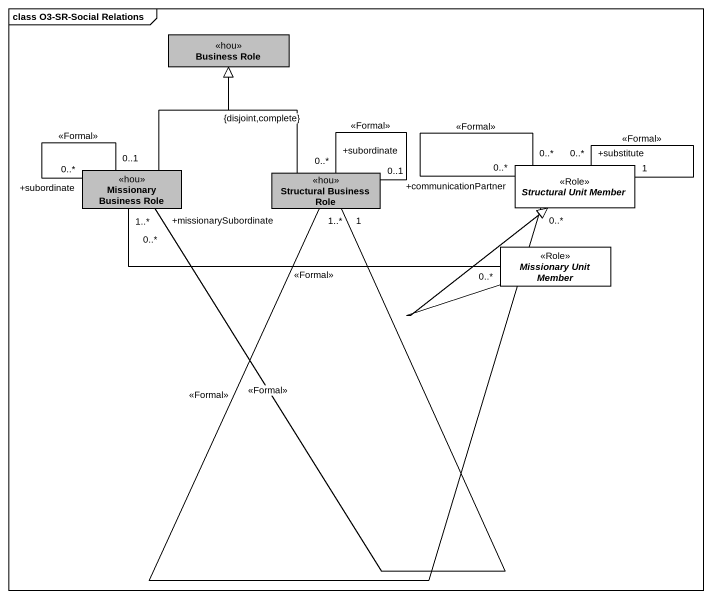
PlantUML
@startuml
mainframe class O3-SR-Social Relations
hide circle
hide empty members
class "Business Role" as Business_Role <<hou>> #C0C0C0
class "Missionary Business Role" as Missionary_Business_Role <<hou>> #C0C0C0
class "Structural Business Role" as Structural_Business_Role <<hou>> #C0C0C0
abstract class "Structural Unit Member" as Structural_Unit_Member <<Role>> #FFFFFF
abstract class "Missionary Unit Member" as Missionary_Unit_Member <<Role>> #FFFFFF
Missionary_Business_Role -up-|> Business_Role
Missionary_Business_Role "0..1" -- "+subordinate\n0..*" Missionary_Business_Role : <<Formal>>
Structural_Business_Role -up-|> Business_Role : {disjoint,complete}
Structural_Business_Role "1" -left- "+missionarySubordinate\n0..*" Missionary_Business_Role : <<Formal>>
Structural_Business_Role "0..1" -- "+subordinate\n0..*" Structural_Business_Role : <<Formal>>
Structural_Unit_Member "0..*" -left- "1..*" Structural_Business_Role : <<Formal>>
Structural_Unit_Member "1" -- "+substitute\n0..*" Structural_Unit_Member : <<Formal>>
Structural_Unit_Member "0..*" -- "+communicationPartner\n0..*" Structural_Unit_Member : <<Formal>>
Missionary_Unit_Member "0..*" -left- "1..*" Missionary_Business_Role : <<Formal>>
Missionary_Unit_Member -up-|> Structural_Unit_Member
@enduml
